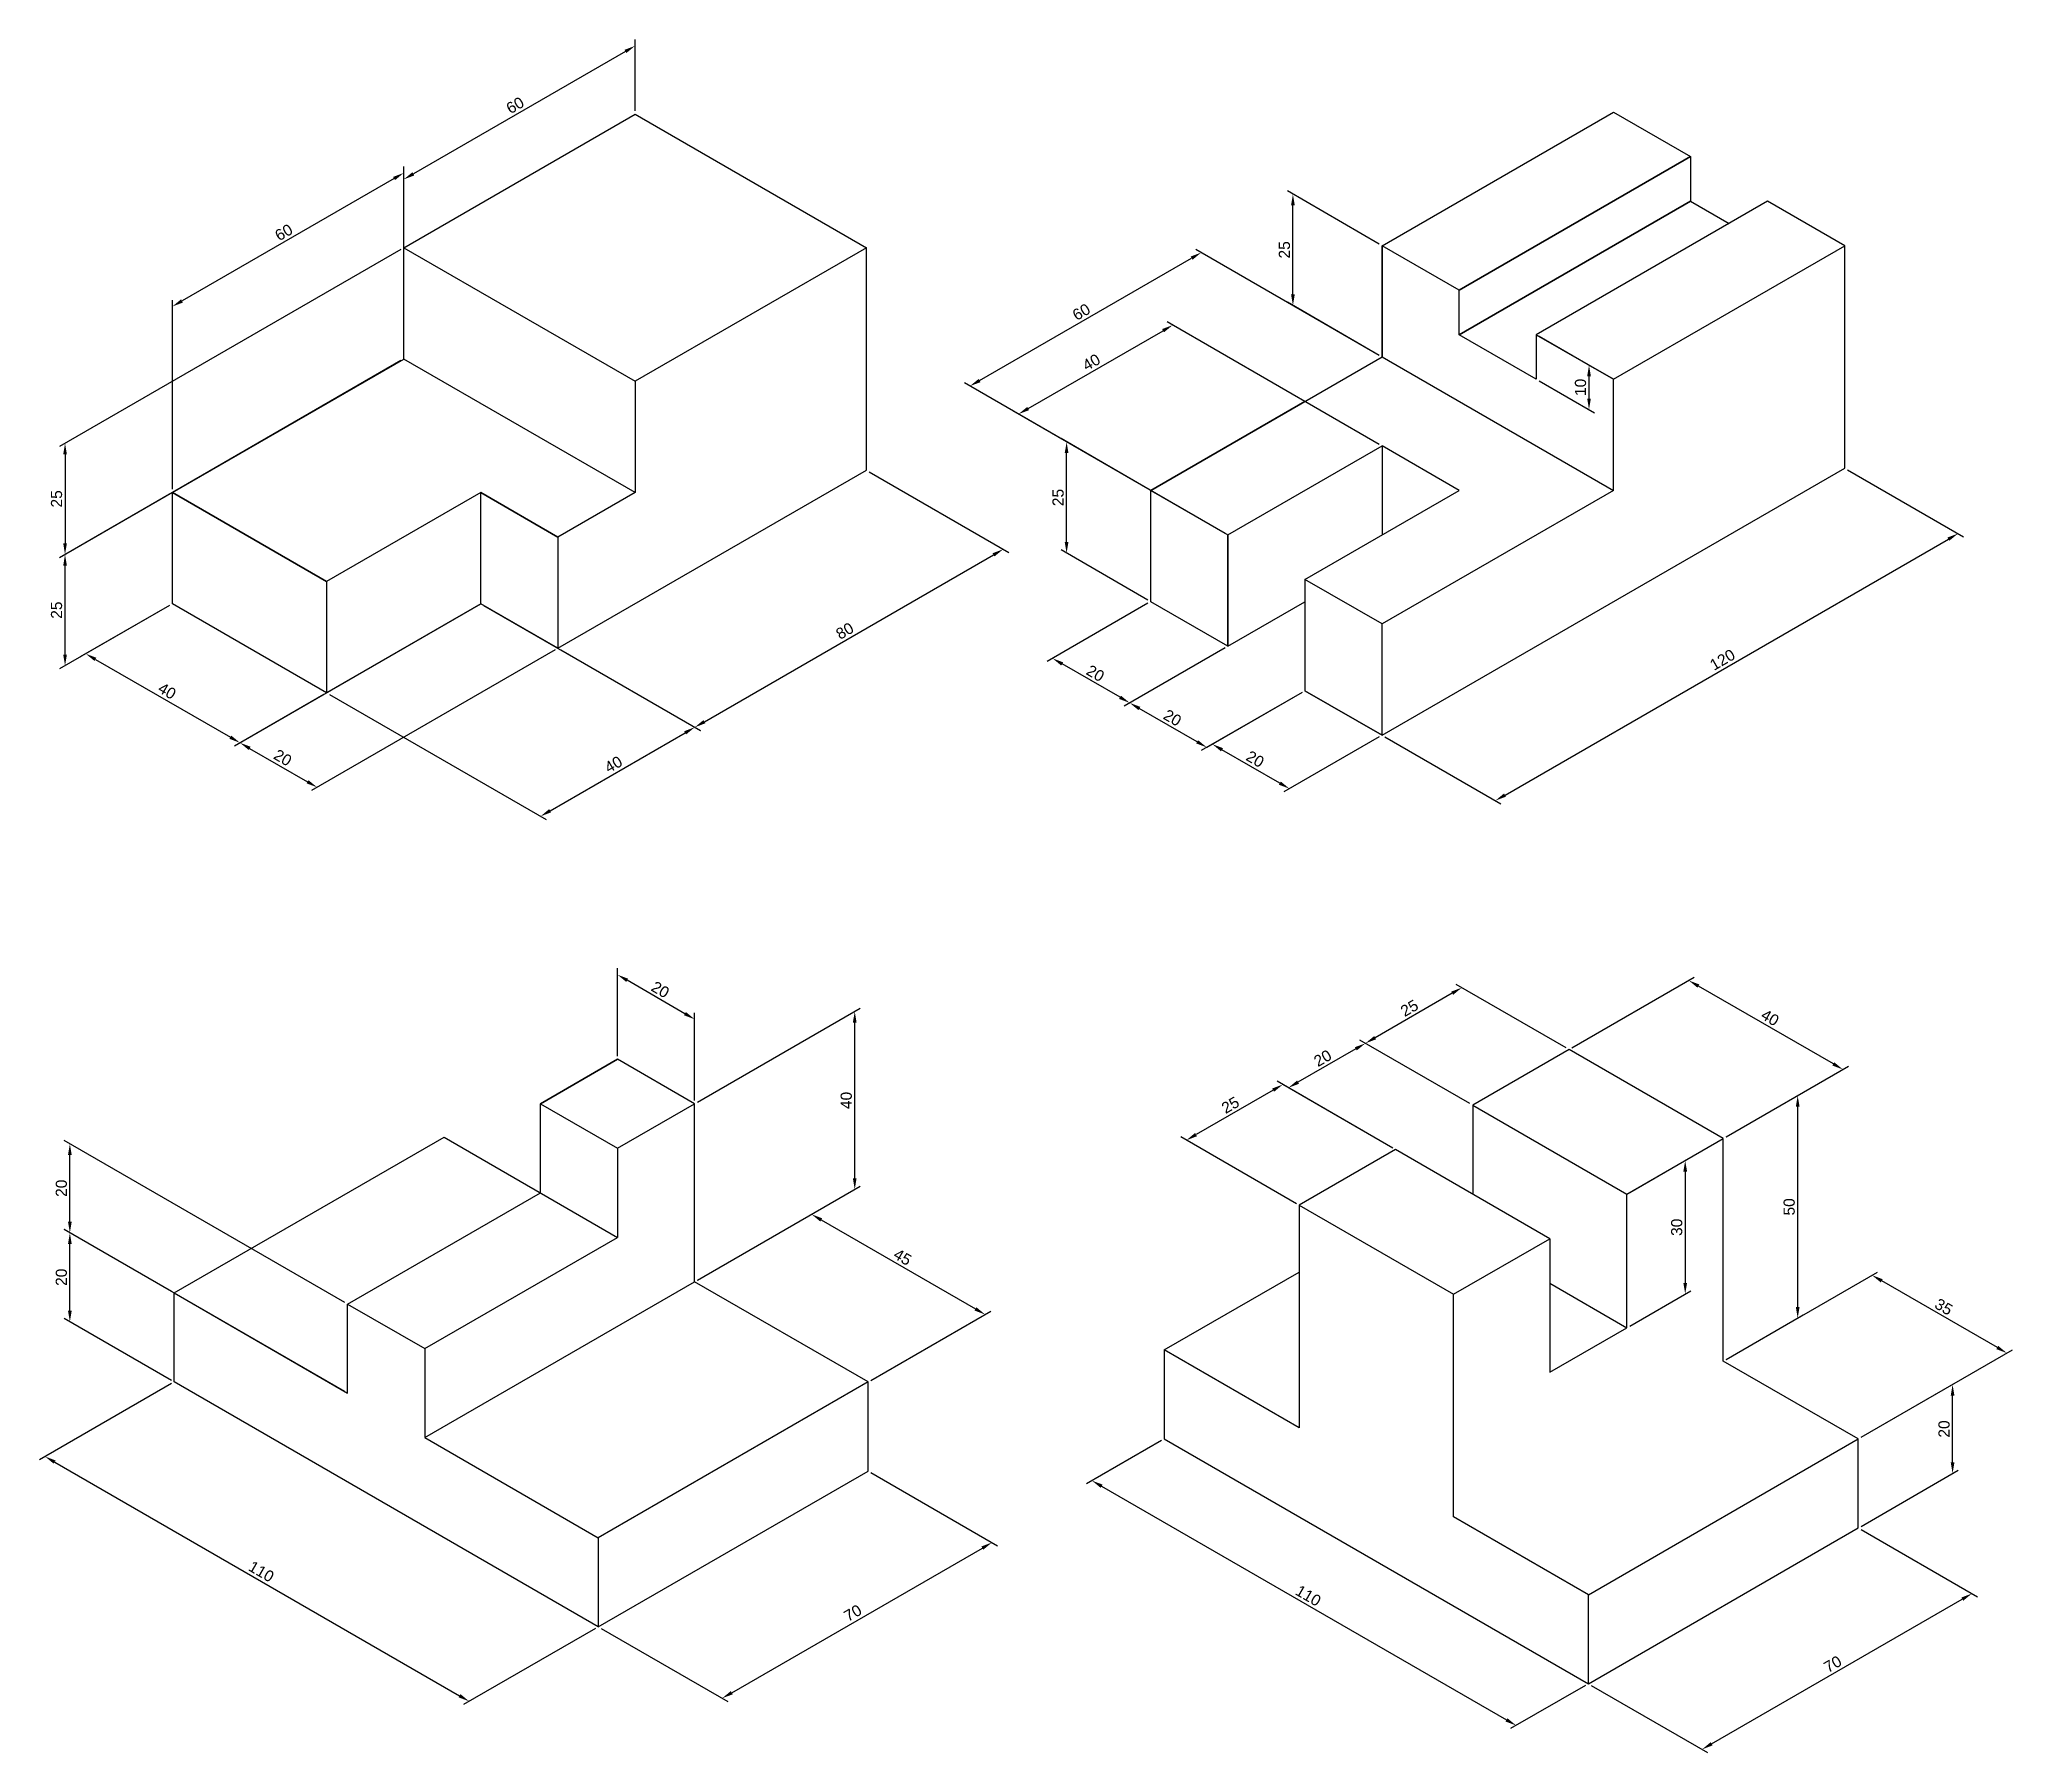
# Model space of a CAD drawing. Header units: millimetres. Extents: x -302 to 142, y -229 to 156.
import ezdxf

# ---------------------------------------------------------------- set-up
doc = ezdxf.new("R2010")
doc.units = ezdxf.units.MM
doc.styles.get("Standard").update_dxf_attribs({"font": 'arial.ttf'})
doc.dimstyles.new('ISO-25', dxfattribs={"dimtxt": 2.5, "dimasz": 2.5, "dimexe": 1.25, "dimexo": 0.625, "dimtad": 1, "dimtxsty": 'Standard', "dimcen": 2.5, "dimclre": 4, "dimadec": 0, "dimazin": 0, "dimtfac": 1, "dimtmove": 0, "dimatfit": 3, "dimfxl": 1, "dimarcsym": 0})

# ---------------------------------------------------------------- blocks, each defined once
blk = doc.blocks.new('*D1')
at = {"color": 4, "lineweight": -2, "transparency": 16777216}
for p, q in [((-167.8, 140.26), (-167.8, 156.34)), ((-219.76, 110.26), (-219.76, 126.34))]:
    blk.add_line(p, q, dxfattribs=at)
at = {"color": 0, "lineweight": -2, "transparency": 16777216}
blk.add_line((-169.96, 153.64), (-217.59, 126.14), dxfattribs=at)
at = {"color": 0, "transparency": 16777216}
for points in [[(-170.17, 154), (-169.75, 153.28), (-167.8, 154.89)], [(-217.8, 126.5), (-217.38, 125.78), (-219.76, 124.89)]]:
    blk.add_solid(points, dxfattribs=at)
at = {"layer": 'Defpoints', "color": 0, "transparency": 16777216}
for p in [(-167.8, 139.53), (-219.76, 124.89), (-219.76, 109.53)]:
    blk.add_point(p, dxfattribs=at)
at = {"color": 0, "transparency": 16777216, "insert": (-194.73, 141.54), "char_height": 2.5, "attachment_point": 5, "rotation": 30}
blk.add_mtext('60', dxfattribs=at)
blk = doc.blocks.new('*D2')
at = {"color": 0, "lineweight": -2, "transparency": 16777216}
blk.add_line((-221.92, 125.09), (-269.55, 97.59), dxfattribs=at)
at = {"color": 4, "lineweight": -2, "transparency": 16777216}
for p, q in [((-219.76, 85.26), (-219.76, 127.78)), ((-271.72, 55.26), (-271.72, 97.78))]:
    blk.add_line(p, q, dxfattribs=at)
at = {"color": 0, "transparency": 16777216}
for points in [[(-222.13, 125.45), (-221.71, 124.73), (-219.76, 126.34)], [(-269.76, 97.95), (-269.35, 97.23), (-271.72, 96.34)]]:
    blk.add_solid(points, dxfattribs=at)
at = {"layer": 'Defpoints', "color": 0, "transparency": 16777216}
for p in [(-271.72, 96.34), (-219.76, 84.53), (-271.72, 54.53)]:
    blk.add_point(p, dxfattribs=at)
at = {"color": 0, "transparency": 16777216, "insert": (-246.69, 112.98), "char_height": 2.5, "attachment_point": 5, "rotation": 30}
blk.add_mtext('60', dxfattribs=at)
blk = doc.blocks.new('*D3')
at = {"color": 4, "lineweight": -2, "transparency": 16777216}
for p, q in [((-272.34, 29.17), (-292.42, 17.58)), ((-237.7, 9.17), (-257.78, -2.42))]:
    blk.add_line(p, q, dxfattribs=at)
at = {"color": 0, "lineweight": -2, "transparency": 16777216}
blk.add_line((-289.01, 17.05), (-258.7, -0.45), dxfattribs=at)
at = {"color": 0, "transparency": 16777216}
for points in [[(-288.8, 17.41), (-289.21, 16.69), (-291.17, 18.3)], [(-258.49, -0.09), (-258.9, -0.81), (-256.53, -1.7)]]:
    blk.add_solid(points, dxfattribs=at)
at = {"layer": 'Defpoints', "color": 0, "transparency": 16777216}
for p in [(-271.72, 29.53), (-237.08, 9.53), (-256.53, -1.7)]:
    blk.add_point(p, dxfattribs=at)
at = {"color": 0, "transparency": 16777216, "insert": (-272.9, 9.95), "char_height": 2.5, "attachment_point": 5, "rotation": 330}
blk.add_mtext('40', dxfattribs=at)
blk = doc.blocks.new('*D4')
at = {"color": 4, "lineweight": -2, "transparency": 16777216}
for p, q in [((-203.06, 29.17), (-257.78, -2.42)), ((-185.74, 19.17), (-240.46, -12.42))]:
    blk.add_line(p, q, dxfattribs=at)
at = {"color": 0, "lineweight": -2, "transparency": 16777216}
blk.add_line((-254.37, -2.95), (-241.38, -10.45), dxfattribs=at)
at = {"color": 0, "transparency": 16777216}
for points in [[(-254.16, -2.59), (-254.57, -3.31), (-256.53, -1.7)], [(-241.17, -10.09), (-241.58, -10.81), (-239.21, -11.7)]]:
    blk.add_solid(points, dxfattribs=at)
at = {"layer": 'Defpoints', "color": 0, "transparency": 16777216}
for p in [(-202.44, 29.53), (-185.12, 19.53), (-239.21, -11.7)]:
    blk.add_point(p, dxfattribs=at)
at = {"color": 0, "transparency": 16777216, "insert": (-246.92, -5.05), "char_height": 2.5, "attachment_point": 5, "rotation": 330}
blk.add_mtext('20', dxfattribs=at)
blk = doc.blocks.new('*D5')
at = {"color": 4, "lineweight": -2, "transparency": 16777216}
for p, q in [((-115.21, 59.17), (-83.85, 41.07)), ((-184.49, 19.17), (-153.13, 1.07))]:
    blk.add_line(p, q, dxfattribs=at)
at = {"color": 0, "lineweight": -2, "transparency": 16777216}
blk.add_line((-152.22, 3.04), (-87.27, 40.54), dxfattribs=at)
at = {"color": 0, "transparency": 16777216}
for points in [[(-87.47, 40.9), (-87.06, 40.18), (-85.1, 41.79)], [(-152.43, 3.4), (-152.01, 2.68), (-154.38, 1.79)]]:
    blk.add_solid(points, dxfattribs=at)
at = {"layer": 'Defpoints', "color": 0, "transparency": 16777216}
for p in [(-115.83, 59.53), (-85.1, 41.79), (-185.12, 19.53)]:
    blk.add_point(p, dxfattribs=at)
at = {"color": 0, "transparency": 16777216, "insert": (-120.69, 23.44), "char_height": 2.5, "attachment_point": 5, "rotation": 30}
blk.add_mtext('80', dxfattribs=at)
blk = doc.blocks.new('*D6')
at = {"color": 4, "lineweight": -2, "transparency": 16777216}
for p, q in [((-201.81, 29.17), (-153.13, 1.07)), ((-236.45, 9.17), (-187.77, -18.93))]:
    blk.add_line(p, q, dxfattribs=at)
at = {"color": 0, "lineweight": -2, "transparency": 16777216}
blk.add_line((-186.86, -16.96), (-156.55, 0.54), dxfattribs=at)
at = {"color": 0, "transparency": 16777216}
for points in [[(-156.76, 0.9), (-156.34, 0.18), (-154.38, 1.79)], [(-187.07, -16.6), (-186.65, -17.32), (-189.02, -18.21)]]:
    blk.add_solid(points, dxfattribs=at)
at = {"layer": 'Defpoints', "color": 0, "transparency": 16777216}
for p in [(-202.44, 29.53), (-237.08, 9.53), (-154.38, 1.79)]:
    blk.add_point(p, dxfattribs=at)
at = {"color": 0, "transparency": 16777216, "insert": (-172.65, -6.56), "char_height": 2.5, "attachment_point": 5, "rotation": 30}
blk.add_mtext('40', dxfattribs=at)
blk = doc.blocks.new('*D7')
at = {"color": 4, "lineweight": -2, "transparency": 16777216}
for p, q in [((-272.34, 54.17), (-297.08, 39.89)), ((-272.34, 29.17), (-297.08, 14.89))]:
    blk.add_line(p, q, dxfattribs=at)
at = {"color": 0, "lineweight": -2, "transparency": 16777216}
blk.add_line((-295.83, 18.11), (-295.83, 38.11), dxfattribs=at)
at = {"color": 0, "transparency": 16777216}
for points in [[(-296.24, 38.11), (-295.41, 38.11), (-295.83, 40.61)], [(-296.24, 18.11), (-295.41, 18.11), (-295.83, 15.61)]]:
    blk.add_solid(points, dxfattribs=at)
at = {"layer": 'Defpoints', "color": 0, "transparency": 16777216}
for p in [(-271.72, 54.53), (-295.83, 40.61), (-271.72, 29.53)]:
    blk.add_point(p, dxfattribs=at)
at = {"color": 0, "transparency": 16777216, "insert": (-297.73, 28.11), "char_height": 2.5, "attachment_point": 5, "rotation": 90}
blk.add_mtext('25', dxfattribs=at)
blk = doc.blocks.new('*D8')
at = {"color": 4, "lineweight": -2, "transparency": 16777216}
for p, q in [((-220.38, 109.17), (-297.08, 64.89)), ((-220.38, 84.17), (-297.08, 39.89))]:
    blk.add_line(p, q, dxfattribs=at)
at = {"color": 0, "lineweight": -2, "transparency": 16777216}
blk.add_line((-295.83, 63.11), (-295.83, 43.11), dxfattribs=at)
at = {"color": 0, "transparency": 16777216}
for points in [[(-296.24, 63.11), (-295.41, 63.11), (-295.83, 65.61)], [(-296.24, 43.11), (-295.41, 43.11), (-295.83, 40.61)]]:
    blk.add_solid(points, dxfattribs=at)
at = {"layer": 'Defpoints', "color": 0, "transparency": 16777216}
for p in [(-219.76, 109.53), (-219.76, 84.53), (-295.83, 40.61)]:
    blk.add_point(p, dxfattribs=at)
at = {"color": 0, "transparency": 16777216, "insert": (-297.73, 53.11), "char_height": 2.5, "attachment_point": 5, "rotation": 90}
blk.add_mtext('25', dxfattribs=at)
blk = doc.blocks.new('*D9')
at = {"color": 4, "lineweight": -2, "transparency": 16777216}
for p, q in [((-271.95, -145.68), (-301.58, -162.78)), ((-176.69, -200.68), (-206.31, -217.78))]:
    blk.add_line(p, q, dxfattribs=at)
at = {"color": 0, "lineweight": -2, "transparency": 16777216}
blk.add_line((-298.16, -163.31), (-207.23, -215.81), dxfattribs=at)
at = {"color": 0, "transparency": 16777216}
for points in [[(-297.95, -162.95), (-298.37, -163.67), (-300.33, -162.06)], [(-207.02, -215.45), (-207.44, -216.17), (-205.06, -217.06)]]:
    blk.add_solid(points, dxfattribs=at)
at = {"layer": 'Defpoints', "color": 0, "transparency": 16777216}
for p in [(-271.33, -145.32), (-176.06, -200.32), (-205.06, -217.06)]:
    blk.add_point(p, dxfattribs=at)
at = {"color": 0, "transparency": 16777216, "insert": (-251.74, -187.91), "char_height": 2.5, "attachment_point": 5, "rotation": 330}
blk.add_mtext('110', dxfattribs=at)
blk = doc.blocks.new('*D10')
at = {"color": 4, "lineweight": -2, "transparency": 16777216}
for p, q in [((-114.82, -165.68), (-86.37, -182.1)), ((-175.44, -200.68), (-146.99, -217.1))]:
    blk.add_line(p, q, dxfattribs=at)
at = {"color": 0, "lineweight": -2, "transparency": 16777216}
blk.add_line((-146.07, -215.13), (-89.78, -182.63), dxfattribs=at)
at = {"color": 0, "transparency": 16777216}
for points in [[(-89.99, -182.27), (-89.57, -182.99), (-87.62, -181.38)], [(-146.28, -214.77), (-145.86, -215.49), (-148.24, -216.38)]]:
    blk.add_solid(points, dxfattribs=at)
at = {"layer": 'Defpoints', "color": 0, "transparency": 16777216}
for p in [(-115.44, -165.32), (-87.62, -181.38), (-176.06, -200.32)]:
    blk.add_point(p, dxfattribs=at)
at = {"color": 0, "transparency": 16777216, "insert": (-118.88, -197.23), "char_height": 2.5, "attachment_point": 5, "rotation": 30}
blk.add_mtext('70', dxfattribs=at)
blk = doc.blocks.new('*D13')
at = {"color": 4, "lineweight": -2, "transparency": 16777216}
for p, q in [((-171.73, -72.09), (-171.73, -52.37)), ((-154.41, -82.09), (-154.41, -62.37))]:
    blk.add_line(p, q, dxfattribs=at)
at = {"color": 0, "lineweight": -2, "transparency": 16777216}
blk.add_line((-156.58, -62.56), (-169.57, -55.06), dxfattribs=at)
at = {"color": 0, "transparency": 16777216}
for points in [[(-169.36, -54.7), (-169.78, -55.42), (-171.73, -53.81)], [(-156.37, -62.2), (-156.79, -62.92), (-154.41, -63.81)]]:
    blk.add_solid(points, dxfattribs=at)
at = {"layer": 'Defpoints', "color": 0, "transparency": 16777216}
for p in [(-171.73, -53.81), (-171.73, -72.82), (-154.41, -82.82)]:
    blk.add_point(p, dxfattribs=at)
at = {"color": 0, "transparency": 16777216, "insert": (-162.12, -57.16), "char_height": 2.5, "attachment_point": 5, "rotation": 330}
blk.add_mtext('20', dxfattribs=at)
blk = doc.blocks.new('*D14')
at = {"color": 4, "lineweight": -2, "transparency": 16777216}
for p, q in [((-153.79, -82.46), (-117.2, -61.33)), ((-153.79, -122.46), (-117.2, -101.33))]:
    blk.add_line(p, q, dxfattribs=at)
at = {"color": 0, "lineweight": -2, "transparency": 16777216}
blk.add_line((-118.45, -99.56), (-118.45, -64.56), dxfattribs=at)
at = {"color": 0, "transparency": 16777216}
for points in [[(-118.87, -64.56), (-118.04, -64.56), (-118.45, -62.06)], [(-118.87, -99.56), (-118.04, -99.56), (-118.45, -102.06)]]:
    blk.add_solid(points, dxfattribs=at)
at = {"layer": 'Defpoints', "color": 0, "transparency": 16777216}
for p in [(-118.45, -62.06), (-154.41, -82.82), (-154.41, -122.82)]:
    blk.add_point(p, dxfattribs=at)
at = {"color": 0, "transparency": 16777216, "insert": (-120.35, -82.06), "char_height": 2.5, "attachment_point": 5, "rotation": 90}
blk.add_mtext('40', dxfattribs=at)
blk = doc.blocks.new('*D15')
at = {"color": 4, "lineweight": -2, "transparency": 16777216}
for p, q in [((-271.95, -124.96), (-296, -111.07)), ((-271.95, -144.96), (-296, -131.07))]:
    blk.add_line(p, q, dxfattribs=at)
at = {"color": 0, "lineweight": -2, "transparency": 16777216}
blk.add_line((-294.75, -129.29), (-294.75, -114.29), dxfattribs=at)
at = {"color": 0, "transparency": 16777216}
for points in [[(-295.16, -114.29), (-294.33, -114.29), (-294.75, -111.79)], [(-295.16, -129.29), (-294.33, -129.29), (-294.75, -131.79)]]:
    blk.add_solid(points, dxfattribs=at)
at = {"layer": 'Defpoints', "color": 0, "transparency": 16777216}
for p in [(-294.75, -111.79), (-271.33, -125.32), (-271.33, -145.32)]:
    blk.add_point(p, dxfattribs=at)
at = {"color": 0, "transparency": 16777216, "insert": (-296.65, -121.79), "char_height": 2.5, "attachment_point": 5, "rotation": 90}
blk.add_mtext('20', dxfattribs=at)
blk = doc.blocks.new('*D16')
at = {"color": 4, "lineweight": -2, "transparency": 16777216}
for p, q in [((-232.98, -127.46), (-296, -91.07)), ((-232.98, -147.46), (-296, -111.07))]:
    blk.add_line(p, q, dxfattribs=at)
at = {"color": 0, "lineweight": -2, "transparency": 16777216}
blk.add_line((-294.75, -109.29), (-294.75, -94.29), dxfattribs=at)
at = {"color": 0, "transparency": 16777216}
for points in [[(-295.16, -94.29), (-294.33, -94.29), (-294.75, -91.79)], [(-295.16, -109.29), (-294.33, -109.29), (-294.75, -111.79)]]:
    blk.add_solid(points, dxfattribs=at)
at = {"layer": 'Defpoints', "color": 0, "transparency": 16777216}
for p in [(-294.75, -91.79), (-232.35, -127.82), (-232.35, -147.82)]:
    blk.add_point(p, dxfattribs=at)
at = {"color": 0, "transparency": 16777216, "insert": (-296.65, -101.79), "char_height": 2.5, "attachment_point": 5, "rotation": 90}
blk.add_mtext('20', dxfattribs=at)
blk = doc.blocks.new('*D17')
at = {"color": 4, "lineweight": -2, "transparency": 16777216}
for p, q in [((-153.79, -122.46), (-126.89, -106.92)), ((-114.82, -144.96), (-87.91, -129.42))]:
    blk.add_line(p, q, dxfattribs=at)
at = {"color": 0, "lineweight": -2, "transparency": 16777216}
blk.add_line((-125.97, -108.9), (-91.33, -128.9), dxfattribs=at)
at = {"color": 0, "transparency": 16777216}
for points in [[(-125.76, -108.54), (-126.18, -109.26), (-128.14, -107.65)], [(-91.12, -128.54), (-91.54, -129.26), (-89.16, -130.15)]]:
    blk.add_solid(points, dxfattribs=at)
at = {"layer": 'Defpoints', "color": 0, "transparency": 16777216}
for p in [(-154.41, -122.82), (-89.16, -130.15), (-115.44, -145.32)]:
    blk.add_point(p, dxfattribs=at)
at = {"color": 0, "transparency": 16777216, "insert": (-107.7, -117.25), "char_height": 2.5, "attachment_point": 5, "rotation": 330}
blk.add_mtext('45', dxfattribs=at)
blk = doc.blocks.new('*D18')
at = {"color": 4, "lineweight": -2, "transparency": 16777216}
for p, q in [((-49.55, -158.48), (-66.41, -168.21)), ((45.71, -213.48), (28.86, -223.21))]:
    blk.add_line(p, q, dxfattribs=at)
at = {"color": 0, "lineweight": -2, "transparency": 16777216}
blk.add_line((-62.99, -168.74), (27.94, -221.24), dxfattribs=at)
at = {"color": 0, "transparency": 16777216}
for points in [[(-62.78, -168.37), (-63.2, -169.1), (-65.16, -167.49)], [(28.15, -220.87), (27.73, -221.6), (30.11, -222.49)]]:
    blk.add_solid(points, dxfattribs=at)
at = {"layer": 'Defpoints', "color": 0, "transparency": 16777216}
for p in [(-48.93, -158.12), (46.34, -213.12), (30.11, -222.49)]:
    blk.add_point(p, dxfattribs=at)
at = {"color": 0, "transparency": 16777216, "insert": (-16.57, -193.34), "char_height": 2.5, "attachment_point": 5, "rotation": 330}
blk.add_mtext('110', dxfattribs=at)
blk = doc.blocks.new('*D19')
at = {"color": 4, "lineweight": -2, "transparency": 16777216}
for p, q in [((107.58, -178.48), (133.74, -193.58)), ((46.96, -213.48), (73.12, -228.58))]:
    blk.add_line(p, q, dxfattribs=at)
at = {"color": 0, "lineweight": -2, "transparency": 16777216}
blk.add_line((74.03, -226.61), (130.32, -194.11), dxfattribs=at)
at = {"color": 0, "transparency": 16777216}
for points in [[(130.12, -193.75), (130.53, -194.47), (132.49, -192.86)], [(73.82, -226.25), (74.24, -226.97), (71.87, -227.86)]]:
    blk.add_solid(points, dxfattribs=at)
at = {"layer": 'Defpoints', "color": 0, "transparency": 16777216}
for p in [(106.96, -178.12), (132.49, -192.86), (46.34, -213.12)]:
    blk.add_point(p, dxfattribs=at)
at = {"color": 0, "transparency": 16777216, "insert": (101.23, -208.71), "char_height": 2.5, "attachment_point": 5, "rotation": 30}
blk.add_mtext('70', dxfattribs=at)
blk = doc.blocks.new('*D20')
at = {"color": 4, "lineweight": -2, "transparency": 16777216}
for p, q in [((107.58, -157.75), (129.39, -145.16)), ((107.58, -177.75), (129.39, -165.16))]:
    blk.add_line(p, q, dxfattribs=at)
at = {"color": 0, "lineweight": -2, "transparency": 16777216}
blk.add_line((128.14, -163.38), (128.14, -148.38), dxfattribs=at)
at = {"color": 0, "transparency": 16777216}
for points in [[(127.73, -148.38), (128.56, -148.38), (128.14, -145.88)], [(127.73, -163.38), (128.56, -163.38), (128.14, -165.88)]]:
    blk.add_solid(points, dxfattribs=at)
at = {"layer": 'Defpoints', "color": 0, "transparency": 16777216}
for p in [(128.14, -145.88), (106.96, -158.12), (106.96, -178.12)]:
    blk.add_point(p, dxfattribs=at)
at = {"color": 0, "transparency": 16777216, "insert": (126.24, -155.88), "char_height": 2.5, "attachment_point": 5, "rotation": 90}
blk.add_mtext('20', dxfattribs=at)
blk = doc.blocks.new('*D21')
at = {"color": 4, "lineweight": -2, "transparency": 16777216}
for p, q in [((77.27, -140.25), (111.3, -120.61)), ((107.58, -157.75), (141.61, -138.11))]:
    blk.add_line(p, q, dxfattribs=at)
at = {"color": 0, "lineweight": -2, "transparency": 16777216}
blk.add_line((138.2, -137.58), (112.22, -122.58), dxfattribs=at)
at = {"color": 0, "transparency": 16777216}
for points in [[(112.42, -122.22), (112.01, -122.94), (110.05, -121.33)], [(138.4, -137.22), (137.99, -137.94), (140.36, -138.83)]]:
    blk.add_solid(points, dxfattribs=at)
at = {"layer": 'Defpoints', "color": 0, "transparency": 16777216}
for p in [(110.05, -121.33), (76.65, -140.62), (106.96, -158.12)]:
    blk.add_point(p, dxfattribs=at)
at = {"color": 0, "transparency": 16777216, "insert": (126.16, -128.43), "char_height": 2.5, "attachment_point": 5, "rotation": 330}
blk.add_mtext('35', dxfattribs=at)
blk = doc.blocks.new('*D22')
at = {"color": 4, "lineweight": -2, "transparency": 16777216}
for p, q in [((77.27, -90.25), (94.6, -80.25)), ((77.27, -140.25), (94.6, -130.25))]:
    blk.add_line(p, q, dxfattribs=at)
at = {"color": 0, "lineweight": -2, "transparency": 16777216}
blk.add_line((93.35, -128.47), (93.35, -83.47), dxfattribs=at)
at = {"color": 0, "transparency": 16777216}
for points in [[(92.93, -83.47), (93.77, -83.47), (93.35, -80.97)], [(92.93, -128.47), (93.77, -128.47), (93.35, -130.97)]]:
    blk.add_solid(points, dxfattribs=at)
at = {"layer": 'Defpoints', "color": 0, "transparency": 16777216}
for p in [(93.35, -80.97), (76.65, -90.62), (76.65, -140.62)]:
    blk.add_point(p, dxfattribs=at)
at = {"color": 0, "transparency": 16777216, "insert": (91.45, -105.97), "char_height": 2.5, "attachment_point": 5, "rotation": 90}
blk.add_mtext('50', dxfattribs=at)
blk = doc.blocks.new('*D23')
at = {"color": 4, "lineweight": -2, "transparency": 16777216}
for p, q in [((42.63, -70.25), (70.13, -54.38)), ((77.27, -90.25), (104.77, -74.38))]:
    blk.add_line(p, q, dxfattribs=at)
at = {"color": 0, "lineweight": -2, "transparency": 16777216}
blk.add_line((101.36, -73.85), (71.05, -56.35), dxfattribs=at)
at = {"color": 0, "transparency": 16777216}
for points in [[(71.25, -55.99), (70.84, -56.71), (68.88, -55.1)], [(101.57, -73.49), (101.15, -74.21), (103.52, -75.1)]]:
    blk.add_solid(points, dxfattribs=at)
at = {"layer": 'Defpoints', "color": 0, "transparency": 16777216}
for p in [(68.88, -55.1), (42.01, -70.62), (76.65, -90.62)]:
    blk.add_point(p, dxfattribs=at)
at = {"color": 0, "transparency": 16777216, "insert": (87.15, -63.45), "char_height": 2.5, "attachment_point": 5, "rotation": 330}
blk.add_mtext('40', dxfattribs=at)
blk = doc.blocks.new('*D24')
at = {"color": 4, "lineweight": -2, "transparency": 16777216}
for p, q in [((41.38, -70.25), (16.67, -55.99)), ((19.73, -82.75), (-4.98, -68.49))]:
    blk.add_line(p, q, dxfattribs=at)
at = {"color": 0, "lineweight": -2, "transparency": 16777216}
blk.add_line((15.75, -57.96), (-1.57, -67.96), dxfattribs=at)
at = {"color": 0, "transparency": 16777216}
for points in [[(15.54, -57.6), (15.96, -58.32), (17.92, -56.71)], [(-1.78, -67.6), (-1.36, -68.32), (-3.73, -69.21)]]:
    blk.add_solid(points, dxfattribs=at)
at = {"layer": 'Defpoints', "color": 0, "transparency": 16777216}
for p in [(-3.73, -69.21), (42.01, -70.62), (20.36, -83.12)]:
    blk.add_point(p, dxfattribs=at)
at = {"color": 0, "transparency": 16777216, "insert": (6.14, -61.31), "char_height": 2.5, "attachment_point": 5, "rotation": 30}
blk.add_mtext('25', dxfattribs=at)
blk = doc.blocks.new('*D25')
at = {"color": 0, "lineweight": -2, "transparency": 16777216}
blk.add_line((-5.9, -70.46), (-18.89, -77.96), dxfattribs=at)
at = {"color": 4, "lineweight": -2, "transparency": 16777216}
for p, q in [((19.73, -82.75), (-4.98, -68.49)), ((2.41, -92.75), (-22.3, -78.49))]:
    blk.add_line(p, q, dxfattribs=at)
at = {"color": 0, "transparency": 16777216}
for points in [[(-6.11, -70.1), (-5.69, -70.82), (-3.73, -69.21)], [(-19.1, -77.6), (-18.68, -78.32), (-21.05, -79.21)]]:
    blk.add_solid(points, dxfattribs=at)
at = {"layer": 'Defpoints', "color": 0, "transparency": 16777216}
for p in [(-21.05, -79.21), (20.36, -83.12), (3.03, -93.12)]:
    blk.add_point(p, dxfattribs=at)
at = {"color": 0, "transparency": 16777216, "insert": (-13.34, -72.56), "char_height": 2.5, "attachment_point": 5, "rotation": 30}
blk.add_mtext('20', dxfattribs=at)
blk = doc.blocks.new('*D26')
at = {"color": 0, "lineweight": -2, "transparency": 16777216}
blk.add_line((-24.47, -79.74), (-41.79, -89.74), dxfattribs=at)
at = {"color": 4, "lineweight": -2, "transparency": 16777216}
for p, q in [((2.41, -92.75), (-23.55, -77.76)), ((-19.24, -105.25), (-45.2, -90.26))]:
    blk.add_line(p, q, dxfattribs=at)
at = {"color": 0, "transparency": 16777216}
for points in [[(-24.68, -79.37), (-24.26, -80.1), (-22.3, -78.49)], [(-42, -89.37), (-41.58, -90.1), (-43.95, -90.99)]]:
    blk.add_solid(points, dxfattribs=at)
at = {"layer": 'Defpoints', "color": 0, "transparency": 16777216}
for p in [(-43.95, -90.99), (3.03, -93.12), (-18.62, -105.62)]:
    blk.add_point(p, dxfattribs=at)
at = {"color": 0, "transparency": 16777216, "insert": (-34.08, -83.09), "char_height": 2.5, "attachment_point": 5, "rotation": 30}
blk.add_mtext('25', dxfattribs=at)
blk = doc.blocks.new('*D27')
at = {"color": 4, "lineweight": -2, "transparency": 16777216}
for p, q in [((55.62, -102.75), (69.34, -94.83)), ((55.62, -132.75), (69.34, -124.83))]:
    blk.add_line(p, q, dxfattribs=at)
at = {"color": 0, "lineweight": -2, "transparency": 16777216}
blk.add_line((68.09, -98.06), (68.09, -123.06), dxfattribs=at)
at = {"color": 0, "transparency": 16777216}
for points in [[(67.67, -98.06), (68.51, -98.06), (68.09, -95.56)], [(67.67, -123.06), (68.51, -123.06), (68.09, -125.56)]]:
    blk.add_solid(points, dxfattribs=at)
at = {"layer": 'Defpoints', "color": 0, "transparency": 16777216}
for p in [(55, -103.12), (68.09, -125.56), (55, -133.12)]:
    blk.add_point(p, dxfattribs=at)
at = {"color": 0, "transparency": 16777216, "insert": (66.19, -110.56), "char_height": 2.5, "attachment_point": 5, "rotation": 90}
blk.add_mtext('30', dxfattribs=at)
blk = doc.blocks.new('*D28')
at = {"color": 4, "lineweight": -2, "transparency": 16777216}
for p, q in [((-17.95, 9.64), (-39.37, -2.73)), ((-0.62, -0.36), (-22.05, -12.73))]:
    blk.add_line(p, q, dxfattribs=at)
at = {"color": 0, "lineweight": -2, "transparency": 16777216}
blk.add_line((-22.97, -10.76), (-35.96, -3.26), dxfattribs=at)
at = {"color": 0, "transparency": 16777216}
for points in [[(-35.75, -2.9), (-36.17, -3.62), (-38.12, -2.01)], [(-22.76, -10.4), (-23.18, -11.12), (-20.8, -12.01)]]:
    blk.add_solid(points, dxfattribs=at)
at = {"layer": 'Defpoints', "color": 0, "transparency": 16777216}
for p in [(-17.32, 10), (0, 0), (-38.12, -2.01)]:
    blk.add_point(p, dxfattribs=at)
at = {"color": 0, "transparency": 16777216, "insert": (-28.51, -5.36), "char_height": 2.5, "attachment_point": 5, "rotation": 330}
blk.add_mtext('20', dxfattribs=at)
blk = doc.blocks.new('*D29')
at = {"color": 4, "lineweight": -2, "transparency": 16777216}
for p, q in [((-35.27, 19.64), (-57.94, 6.55)), ((-17.95, 9.64), (-40.62, -3.45))]:
    blk.add_line(p, q, dxfattribs=at)
at = {"color": 0, "lineweight": -2, "transparency": 16777216}
blk.add_line((-41.54, -1.48), (-54.53, 6.02), dxfattribs=at)
at = {"color": 0, "transparency": 16777216}
for points in [[(-54.32, 6.38), (-54.74, 5.66), (-56.69, 7.27)], [(-41.33, -1.12), (-41.75, -1.84), (-39.37, -2.73)]]:
    blk.add_solid(points, dxfattribs=at)
at = {"layer": 'Defpoints', "color": 0, "transparency": 16777216}
for p in [(-34.64, 20), (-17.32, 10), (-56.69, 7.27)]:
    blk.add_point(p, dxfattribs=at)
at = {"color": 0, "transparency": 16777216, "insert": (-47.08, 3.91), "char_height": 2.5, "attachment_point": 5, "rotation": 330}
blk.add_mtext('20', dxfattribs=at)
blk = doc.blocks.new('*D30')
at = {"color": 4, "lineweight": -2, "transparency": 16777216}
for p, q in [((-52.59, 29.64), (-75.26, 16.55)), ((-35.27, 19.64), (-57.94, 6.55))]:
    blk.add_line(p, q, dxfattribs=at)
at = {"color": 0, "lineweight": -2, "transparency": 16777216}
blk.add_line((-58.86, 8.52), (-71.85, 16.02), dxfattribs=at)
at = {"color": 0, "transparency": 16777216}
for points in [[(-71.64, 16.38), (-72.06, 15.66), (-74.01, 17.27)], [(-58.65, 8.88), (-59.07, 8.16), (-56.69, 7.27)]]:
    blk.add_solid(points, dxfattribs=at)
at = {"layer": 'Defpoints', "color": 0, "transparency": 16777216}
for p in [(-51.96, 30), (-34.64, 20), (-74.01, 17.27)]:
    blk.add_point(p, dxfattribs=at)
at = {"color": 0, "transparency": 16777216, "insert": (-64.4, 13.91), "char_height": 2.5, "attachment_point": 5, "rotation": 330}
blk.add_mtext('20', dxfattribs=at)
blk = doc.blocks.new('*D31')
at = {"color": 4, "lineweight": -2, "transparency": 16777216}
for p, q in [((104.55, 59.64), (130.62, 44.59)), ((0.63, -0.36), (26.69, -15.41))]:
    blk.add_line(p, q, dxfattribs=at)
at = {"color": 0, "lineweight": -2, "transparency": 16777216}
blk.add_line((27.61, -13.44), (127.2, 44.06), dxfattribs=at)
at = {"color": 0, "transparency": 16777216}
for points in [[(126.99, 44.42), (127.41, 43.7), (129.37, 45.31)], [(27.4, -13.08), (27.82, -13.8), (25.44, -14.69)]]:
    blk.add_solid(points, dxfattribs=at)
at = {"layer": 'Defpoints', "color": 0, "transparency": 16777216}
for p in [(103.92, 60), (129.37, 45.31), (0, 0)]:
    blk.add_point(p, dxfattribs=at)
at = {"color": 0, "transparency": 16777216, "insert": (76.45, 16.96), "char_height": 2.5, "attachment_point": 5, "rotation": 30}
blk.add_mtext('120', dxfattribs=at)
blk = doc.blocks.new('*D33')
at = {"color": 4, "lineweight": -2, "transparency": 16777216}
for p, q in [((-52.59, 55.36), (-72.11, 66.64)), ((-52.59, 30.36), (-72.11, 41.64))]:
    blk.add_line(p, q, dxfattribs=at)
at = {"color": 0, "lineweight": -2, "transparency": 16777216}
blk.add_line((-70.86, 43.41), (-70.86, 63.41), dxfattribs=at)
at = {"color": 0, "transparency": 16777216}
for points in [[(-71.28, 63.41), (-70.45, 63.41), (-70.86, 65.91)], [(-71.28, 43.41), (-70.45, 43.41), (-70.86, 40.91)]]:
    blk.add_solid(points, dxfattribs=at)
at = {"layer": 'Defpoints', "color": 0, "transparency": 16777216}
for p in [(-70.86, 65.91), (-51.96, 55), (-51.96, 30)]:
    blk.add_point(p, dxfattribs=at)
at = {"color": 0, "transparency": 16777216, "insert": (-72.77, 53.41), "char_height": 2.5, "attachment_point": 5, "rotation": 90}
blk.add_mtext('25', dxfattribs=at)
blk = doc.blocks.new('*D34')
at = {"color": 4, "lineweight": -2, "transparency": 16777216}
for p, q in [((-0.63, 110.36), (-21.28, 122.29)), ((-0.63, 85.36), (-21.28, 97.29))]:
    blk.add_line(p, q, dxfattribs=at)
at = {"color": 0, "lineweight": -2, "transparency": 16777216}
blk.add_line((-20.03, 99.06), (-20.03, 119.06), dxfattribs=at)
at = {"color": 0, "transparency": 16777216}
for points in [[(-20.45, 119.06), (-19.61, 119.06), (-20.03, 121.56)], [(-20.45, 99.06), (-19.61, 99.06), (-20.03, 96.56)]]:
    blk.add_solid(points, dxfattribs=at)
at = {"layer": 'Defpoints', "color": 0, "transparency": 16777216}
for p in [(-20.03, 121.56), (0, 110), (0, 85)]:
    blk.add_point(p, dxfattribs=at)
at = {"color": 0, "transparency": 16777216, "insert": (-21.93, 109.06), "char_height": 2.5, "attachment_point": 5, "rotation": 90}
blk.add_mtext('25', dxfattribs=at)
blk = doc.blocks.new('*D35')
at = {"color": 0, "lineweight": -2, "transparency": 16777216}
blk.add_line((-90.41, 79.7), (-42.78, 107.2), dxfattribs=at)
at = {"color": 4, "lineweight": -2, "transparency": 16777216}
for p, q in [((-0.63, 85.36), (-41.87, 109.17)), ((-52.59, 55.36), (-93.83, 79.17))]:
    blk.add_line(p, q, dxfattribs=at)
at = {"color": 0, "transparency": 16777216}
for points in [[(-42.99, 107.56), (-42.57, 106.84), (-40.62, 108.45)], [(-90.62, 80.06), (-90.2, 79.34), (-92.58, 78.45)]]:
    blk.add_solid(points, dxfattribs=at)
at = {"layer": 'Defpoints', "color": 0, "transparency": 16777216}
for p in [(-40.62, 108.45), (0, 85), (-51.96, 55)]:
    blk.add_point(p, dxfattribs=at)
at = {"color": 0, "transparency": 16777216, "insert": (-67.55, 95.1), "char_height": 2.5, "attachment_point": 5, "rotation": 30}
blk.add_mtext('60', dxfattribs=at)
blk = doc.blocks.new('*D36')
at = {"color": 0, "lineweight": -2, "transparency": 16777216}
blk.add_line((-79.51, 73.4), (-49.19, 90.9), dxfattribs=at)
at = {"color": 4, "lineweight": -2, "transparency": 16777216}
for p, q in [((-0.63, 65.36), (-48.28, 92.87)), ((-35.27, 45.36), (-82.92, 72.87))]:
    blk.add_line(p, q, dxfattribs=at)
at = {"color": 0, "transparency": 16777216}
for points in [[(-49.4, 91.26), (-48.99, 90.54), (-47.03, 92.15)], [(-79.71, 73.76), (-79.3, 73.04), (-81.67, 72.15)]]:
    blk.add_solid(points, dxfattribs=at)
at = {"layer": 'Defpoints', "color": 0, "transparency": 16777216}
for p in [(-47.03, 92.15), (0, 65), (-34.64, 45)]:
    blk.add_point(p, dxfattribs=at)
at = {"color": 0, "transparency": 16777216, "insert": (-65.3, 83.8), "char_height": 2.5, "attachment_point": 5, "rotation": 30}
blk.add_mtext('40', dxfattribs=at)
blk = doc.blocks.new('*D38')
at = {"color": 4, "lineweight": -2, "transparency": 16777216}
for p, q in [((35.27, 89.64), (47.73, 82.44)), ((35.27, 79.64), (47.73, 72.44))]:
    blk.add_line(p, q, dxfattribs=at)
at = {"color": 0, "lineweight": -2, "transparency": 16777216}
blk.add_line((46.48, 75.66), (46.48, 80.66), dxfattribs=at)
at = {"color": 0, "transparency": 16777216}
for points in [[(46.07, 80.66), (46.9, 80.66), (46.48, 83.16)], [(46.07, 75.66), (46.9, 75.66), (46.48, 73.16)]]:
    blk.add_solid(points, dxfattribs=at)
at = {"layer": 'Defpoints', "color": 0, "transparency": 16777216}
for p in [(34.64, 90), (34.64, 80), (46.48, 83.16)]:
    blk.add_point(p, dxfattribs=at)
at = {"color": 0, "transparency": 16777216, "insert": (44.58, 78.16), "char_height": 2.5, "attachment_point": 5, "rotation": 90}
blk.add_mtext('10', dxfattribs=at)

msp = doc.modelspace()

# ---------------------------------------------------------------- linework, layer by layer
for p, q in [((-219.758, 109.534), (-167.796, 139.534)), ((-167.796, 139.534), (-115.835, 109.534)), ((0, 110), (51.962, 140)), ((51.962, 140), (69.282, 130)), ((69.282, 130), (17.321, 100)), ((17.321, 100), (69.282, 130)), ((69.282, 130), (69.282, 120)), ((69.282, 120), (17.321, 90)), ((17.321, 90), (69.282, 120)), ((86.603, 120), (34.641, 90)), ((69.282, 120), (77.942, 115)), ((103.923, 110), (86.603, 120)), ((-219.758, 84.534), (-219.758, 109.534)), ((-219.758, 109.534), (-167.796, 79.534)), ((-115.835, 109.534), (-167.796, 79.534)), ((-115.835, 59.534), (-115.835, 109.534)), ((17.321, 100), (0, 110)), ((0, 110), (0, 85)), ((0, 85), (0, 110)), ((51.962, 80), (103.923, 110)), ((103.923, 60), (103.923, 110)), ((17.321, 90), (17.321, 100)), ((34.641, 80), (17.321, 90)), ((34.641, 90), (51.962, 80)), ((51.962, 80), (34.641, 90)), ((34.641, 90), (34.641, 80)), ((-271.719, 54.534), (-219.758, 84.534)), ((-167.796, 54.534), (-219.758, 84.534)), ((-51.962, 55), (0, 85)), ((0, 85), (51.962, 55)), ((51.962, 55), (51.962, 80)), ((-167.796, 79.534), (-167.796, 54.534)), ((-167.796, 79.534), (-167.796, 54.534)), ((-17.321, 75), (-51.962, 55)), ((-34.641, 45), (0, 65)), ((17.321, 55), (0, 65)), ((0, 65), (0, 45)), ((-185.117, 19.534), (-115.835, 59.534)), ((0, 0), (103.923, 60)), ((-271.719, 29.534), (-271.719, 54.534)), ((-271.719, 54.534), (-237.078, 34.534)), ((-237.078, 34.534), (-271.719, 54.534)), ((-202.437, 54.534), (-237.078, 34.534)), ((-202.437, 29.534), (-202.437, 54.534)), ((-202.437, 54.534), (-185.117, 44.534)), ((-185.117, 44.534), (-202.437, 54.534)), ((-167.796, 54.534), (-185.117, 44.534)), ((-51.962, 30), (-51.962, 55)), ((-51.962, 55), (-34.641, 45)), ((-17.321, 35), (17.321, 55)), ((51.962, 55), (0, 25)), ((-185.117, 44.534), (-185.117, 19.534)), ((-34.641, 45), (-34.641, 20)), ((-34.641, 20), (-34.641, 45)), ((-237.078, 34.534), (-237.078, 9.534)), ((0, 25), (-17.321, 35)), ((-17.321, 35), (-17.321, 10)), ((0, 25), (-17.321, 35)), ((-237.078, 9.534), (-271.719, 29.534)), ((-237.078, 9.534), (-202.437, 29.534)), ((-202.437, 29.534), (-237.078, 9.534)), ((-185.117, 19.534), (-202.437, 29.534)), ((-34.641, 20), (-51.962, 30)), ((-34.641, 20), (-17.321, 30)), ((0, 0), (0, 25)), ((0, 0), (-17.321, 10)), ((-17.321, 10), (0, 0)), ((42.006, -70.615), (20.355, -83.115)), ((76.647, -90.615), (42.006, -70.615)), ((-189.053, -82.817), (-171.732, -72.817)), ((-171.732, -72.817), (-189.053, -82.817)), ((-154.412, -82.817), (-171.732, -72.817)), ((-189.053, -102.817), (-189.053, -82.817)), ((-189.053, -82.817), (-171.732, -92.817)), ((-171.732, -92.817), (-154.412, -82.817)), ((-154.412, -122.817), (-154.412, -82.817)), ((20.355, -83.115), (54.996, -103.115)), ((20.355, -83.115), (20.355, -103.115)), ((-271.325, -125.317), (-210.704, -90.317)), ((-210.704, -90.317), (-171.732, -112.817)), ((-171.732, -92.817), (-171.732, -112.817)), ((54.996, -103.115), (76.647, -90.615)), ((76.647, -140.615), (76.647, -90.615)), ((3.035, -93.115), (-18.616, -105.615)), ((3.035, -93.115), (-18.616, -105.615)), ((37.676, -113.115), (3.035, -93.115)), ((-232.354, -127.817), (-189.053, -102.817)), ((-18.616, -105.615), (-18.616, -155.615)), ((-18.616, -105.615), (16.025, -125.615)), ((54.996, -133.115), (54.996, -103.115)), ((-215.034, -137.817), (-171.732, -112.817)), ((16.025, -125.615), (37.676, -113.115)), ((16.025, -125.615), (37.676, -113.115)), ((37.676, -113.115), (37.676, -143.115)), ((-215.034, -157.817), (-154.412, -122.817)), ((-115.441, -145.317), (-154.412, -122.817)), ((-48.927, -138.115), (-18.616, -120.615)), ((37.676, -123.115), (54.996, -133.115)), ((-271.325, -145.317), (-271.325, -125.317)), ((-271.325, -125.317), (-232.354, -147.817)), ((-232.354, -147.817), (-232.354, -127.817)), ((-232.354, -127.817), (-215.034, -137.817)), ((16.025, -175.615), (16.025, -125.615)), ((37.676, -143.115), (54.996, -133.115)), ((-215.034, -137.817), (-215.034, -157.817)), ((-18.616, -155.615), (-48.927, -138.115)), ((-48.927, -138.115), (-48.927, -158.115)), ((106.958, -158.115), (76.647, -140.615)), ((-176.062, -200.317), (-271.325, -145.317)), ((-115.441, -145.317), (-176.062, -180.317)), ((-115.441, -165.317), (-115.441, -145.317)), ((-215.034, -157.817), (-176.062, -180.317)), ((-48.927, -158.115), (46.336, -213.115)), ((46.336, -193.115), (106.958, -158.115)), ((106.958, -178.115), (106.958, -158.115)), ((-176.062, -200.317), (-115.441, -165.317)), ((46.336, -193.115), (16.025, -175.615)), ((-176.062, -180.317), (-176.062, -200.317)), ((46.336, -213.115), (106.958, -178.115)), ((46.336, -213.115), (46.336, -193.115))]:
    msp.add_line(p, q)

# ---------------------------------------------------------------- dimensions: what is measured, and where the dimension line sits
for p1, p2, distance, picture, middle in [((-167.796, 139.534), (-219.758, 109.534), -13.301, '*D1', (-194.728, 141.539)), ((-219.758, 84.534), (-271.719, 54.534), -36.202, '*D2', (-246.689, 112.983)), ((0, 85), (0, 110), 20.031, '*D34', (-21.932, 109.065)), ((-219.758, 109.534), (-219.758, 84.534), -76.07, '*D8', (-297.729, 53.115)), ((-51.962, 55), (0, 85), 40.615, '*D35', (-67.547, 95.096)), ((-34.641, 45), (0, 65), 47.03, '*D36', (-65.301, 83.799)), ((34.641, 80), (34.641, 90), -11.844, '*D38', (44.584, 78.162)), ((-51.962, 30), (-51.962, 55), 18.902, '*D33', (-72.765, 53.413)), ((-185.117, 19.534), (-115.835, 59.534), -30.733, '*D5', (-120.693, 23.437)), ((0, 0), (103.923, 60), -25.442, '*D31', (76.453, 16.958)), ((-271.719, 29.534), (-271.719, 54.534), 24.109, '*D7', (-297.729, 28.115)), ((-271.719, 29.534), (-237.078, 9.534), -19.452, '*D3', (-272.9, 9.95)), ((-202.437, 29.534), (-185.117, 19.534), -54.093, '*D4', (-246.92, -5.05)), ((-237.078, 9.534), (-202.437, 29.534), -48.054, '*D6', (-172.654, -6.563)), ((-34.641, 20), (-51.962, 30), 22.052, '*D30', (-64.403, 13.915)), ((-17.321, 10), (-34.641, 20), 22.052, '*D29', (-47.082, 3.915)), ((0, 0), (-17.321, 10), 20.802, '*D28', (-28.512, -5.363)), ((-154.412, -82.817), (-171.732, -72.817), -16.461, '*D13', (-162.121, -57.162)), ((42.006, -70.615), (20.355, -83.115), -24.089, '*D24', (6.141, -61.311)), ((76.647, -90.615), (42.006, -70.615), -26.876, '*D23', (87.153, -63.452)), ((-154.412, -122.817), (-154.412, -82.817), -35.959, '*D14', (-120.354, -82.056)), ((20.355, -83.115), (3.035, -93.115), -24.089, '*D25', (-13.345, -72.561)), ((3.035, -93.115), (-18.616, -105.615), -25.339, '*D26', (-34.08, -83.089)), ((76.647, -140.615), (76.647, -90.615), -16.702, '*D22', (91.447, -105.972)), ((-232.354, -147.817), (-232.354, -127.817), 62.392, '*D16', (-296.648, -101.794)), ((54.996, -103.115), (54.996, -133.115), 13.093, '*D27', (66.187, -110.556)), ((-154.412, -122.817), (-115.441, -145.317), 26.276, '*D17', (-107.702, -117.254)), ((-271.325, -145.317), (-271.325, -125.317), 23.421, '*D15', (-296.648, -121.794)), ((106.958, -158.115), (76.647, -140.615), -33.404, '*D21', (126.157, -128.432)), ((-271.325, -145.317), (-176.062, -200.317), -29, '*D9', (-251.743, -187.913)), ((106.958, -178.115), (106.958, -158.115), -21.185, '*D20', (126.241, -155.884)), ((-48.927, -158.115), (46.336, -213.115), -16.23, '*D18', (-16.575, -193.339)), ((-176.062, -200.317), (-115.441, -165.317), -27.825, '*D10', (-118.877, -197.235)), ((46.336, -213.115), (106.958, -178.115), -25.532, '*D19', (101.228, -208.709))]:
    dim = msp.add_aligned_dim(p1=p1, p2=p2, distance=distance, dimstyle='ISO-25')
    dim.commit()
    dim.dimension.update_dxf_attribs({"geometry": picture, "text_midpoint": middle})

doc.saveas('drawing.dxf')
